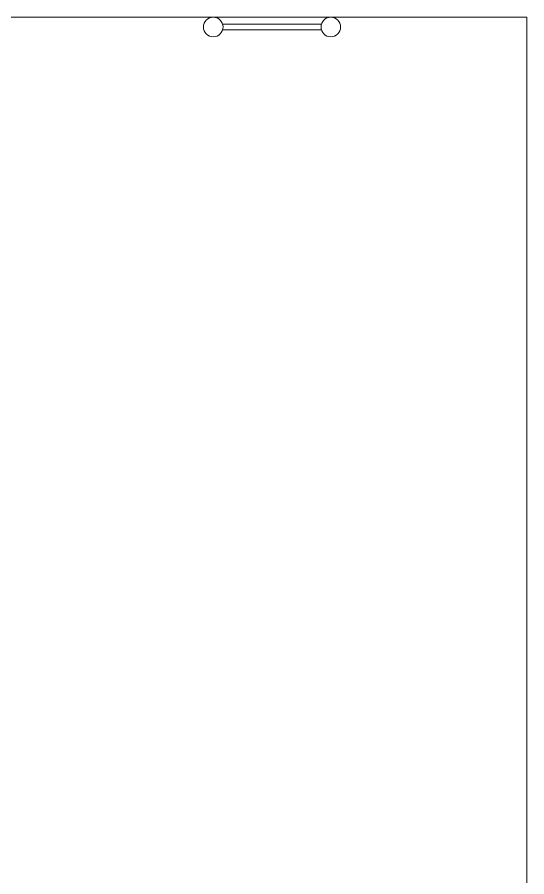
# Model space of a CAD drawing. Header units: millimetres. Extents: x 19901 to 59163, y 13732 to 30178.
# Drawn here: x 42204.6 to 42464.6, y 26911.5 to 27349.8 of the extents above; entities that cross this region are included whole.
import ezdxf

# ---------------------------------------------------------------- set-up
doc = ezdxf.new("R2010")
doc.units = ezdxf.units.MM
doc.layers.add('A-FURN', color=8, linetype='Continuous', lineweight=13)
doc.layers.add('Wall', color=255, linetype='Continuous', lineweight=20)

msp = doc.modelspace()

# ---------------------------------------------------------------- linework, layer by layer
at = {"layer": 'A-FURN'}
for p, q in [((42359.84, 27346.3), (42309.38, 27346.3)), ((42359.84, 27343.3), (42309.38, 27343.3))]:
    msp.add_line(p, q, dxfattribs=at)
for centre in [(42304.61, 27344.8), (42364.61, 27344.8)]:
    msp.add_circle(centre, 5, dxfattribs=at)
at = {"layer": 'Wall'}
for p, q in [((41944.61, 27349.8), (42464.61, 27349.8)), ((42464.61, 27349.8), (42464.61, 26859.8))]:
    msp.add_line(p, q, dxfattribs=at)

doc.saveas('drawing.dxf')
